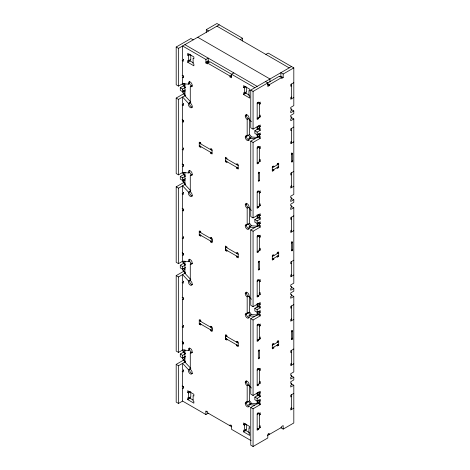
<?xml version="1.0" encoding="UTF-8"?>
<svg xmlns="http://www.w3.org/2000/svg" width="470" height="470" viewBox="0 0 470 470"><rect width="100%" height="100%" fill="white"/><g stroke="black" fill="none" stroke-linecap="round" stroke-linejoin="round"><path stroke-width="0.7" d="M226.622 334.975L225.388 335.68L225.388 338.347L238.202 345.744M291.506 338.77L291.506 339.234A0.817 0.476 -59.5 0 0 292.087 339.563A0.817 0.476 -59.5 0 0 292.663 338.565L292.657 331.168A0.817 0.464 -60.5 0 0 292.087 330.833A0.817 0.464 -60.5 0 0 291.512 331.832M291.506 249.999L291.506 250.463A0.817 0.476 -59.5 0 0 292.087 250.792A0.817 0.476 -59.5 0 0 292.663 249.793L292.657 242.397A0.817 0.464 -60.5 0 0 292.087 242.062A0.817 0.464 -60.5 0 0 291.512 243.061M291.506 161.228L291.506 161.686A0.817 0.476 -59.5 0 0 292.087 162.021A0.817 0.476 -59.5 0 0 292.663 161.022L292.657 153.625A0.817 0.464 -60.5 0 0 292.087 153.291A0.817 0.464 -60.5 0 0 291.512 154.289M292.657 338.106L292.657 338.57L291.506 339.234L291.506 331.838L292.657 331.168L291.506 330.504M292.657 249.335L292.657 249.793L291.506 250.463L291.506 243.061L292.657 242.397L291.506 241.733M292.657 160.558L292.657 161.022L291.506 161.686L291.506 154.289L292.657 153.625L291.506 152.962M280.872 427.782L283.175 429.116L293.815 422.977L293.815 385.247L291.506 383.914M293.815 385.247L290.736 387.022L290.736 385.247L291.506 384.801L291.506 383.027L290.736 383.473L290.736 381.699L293.815 379.919L293.815 377.257L290.736 379.031L290.736 377.257L291.506 376.817L291.506 375.037L290.736 375.483L290.736 373.709L293.815 371.929L293.815 296.476L291.506 295.142M293.815 296.476L290.736 298.25L290.736 296.476L291.506 296.029L291.506 294.255L290.736 294.702L290.736 292.922L293.815 291.147L293.815 288.486L290.736 290.26L290.736 288.486L291.506 288.039L291.506 286.265L290.736 286.712L290.736 284.932L293.815 283.157L293.815 207.705L291.506 206.371M293.815 207.705L290.736 209.479L290.736 207.705L291.506 207.258L291.506 205.484L290.736 205.925L290.736 204.15L293.815 202.376L293.815 199.715L290.736 201.489L290.736 199.715L291.506 199.268L291.506 197.494L290.736 197.935L290.736 196.16L293.815 194.386L293.815 118.928L291.506 117.6M293.815 118.928L290.736 120.708L290.736 118.928L291.506 118.487L291.506 116.713L290.736 117.153L290.736 115.379L293.815 113.605L293.815 110.938L290.736 112.718L290.736 110.938L291.506 110.497L291.506 108.723L290.736 109.163L290.736 107.389L293.815 105.615L293.815 67.886L268.188 53.092L265.879 54.42M183.276 83.325L178.494 86.086L176.185 84.753L176.185 47.024L190.92 38.517L193.229 39.85M206.301 32.301L206.301 29.639L216.934 23.5L242.561 38.293L242.561 40.961M176.185 47.024L178.494 48.357L219.237 24.834M190.797 54.937L190.797 59.602L188.488 60.93L187.718 60.489L187.718 62.263L193.869 65.812L193.869 64.038L193.1 63.597L193.1 58.268L193.869 58.715L193.869 56.935L187.718 53.386L187.718 55.16L189.451 54.162M187.718 55.16L188.488 55.607L190.221 54.608M183.617 59.302L182.595 59.896L182.595 76.469L183.617 75.876M187.718 62.263L190.027 60.93L193.1 62.71M205.913 59.455L208.222 58.121L208.222 61.67L205.913 63.004L205.913 59.455L182.595 45.989L182.595 59.008L183.365 59.455L183.365 61.229L182.131 60.518M240.252 39.627L242.561 38.293M205.913 62.116L208.222 60.783M184.898 85.934L182.595 84.606L182.595 77.356L183.746 76.686M205.913 63.004L207.452 63.891L207.452 63.004L209.761 61.67L254.858 87.714M185.668 89.929L182.595 91.709L180.286 90.375L180.286 87.714L183.365 85.934L185.092 86.932M182.595 83.719L188.523 84.171L189.68 83.507M180.286 87.714L182.595 89.041L185.668 87.267M182.131 104.904L183.365 105.615L183.365 103.841L182.595 103.394L182.595 97.032L188.523 103.424A2.72 1.569 60 0 0 189.757 107.166A2.72 1.569 60 0 0 192.183 106.743A2.72 1.569 60 0 0 190.28 103.118L190.28 86.509L191.437 85.846M189.68 172.279L188.523 172.948L182.595 172.49L178.494 174.858L176.185 173.524L176.185 98.071L183.365 93.924L185.092 94.922M176.185 98.071L178.494 99.399L185.668 95.257M233.849 72.915L231.54 74.248L231.54 77.797L230 76.91L230 76.023L207.452 63.004M230 76.023L231.734 75.024M183.617 103.694L182.595 104.281L182.595 120.855L183.617 120.261M230 76.91L231.734 75.911M188.523 103.424L190.832 102.09L184.898 95.704M182.131 149.29L183.365 150L183.365 148.226L182.595 147.78L182.595 121.742L183.746 121.078M246.662 87.191L246.662 91.856L244.353 93.183L243.583 92.743L243.583 94.517L249.734 98.066L249.734 96.291L248.965 95.851L248.965 90.522L249.734 90.969L249.734 89.188L243.583 85.64L243.583 87.414L245.317 86.415M243.583 87.414L244.353 87.861L246.086 86.862M257.742 126.219L259.475 127.217L260.239 126.771L260.239 124.996L253.066 129.138L250.763 127.805L250.763 90.081L291.506 66.552M243.583 94.517L245.892 93.183L249.582 95.316M250.763 90.081L253.066 91.409L279.333 76.246L281.642 77.579L281.642 78.467L283.175 77.579L283.175 74.025L293.815 67.886M279.844 76.839L280.872 76.246L283.175 77.579M267.612 83.678L269.339 84.676L281.642 77.579M269.339 84.676L269.339 85.563L267.8 86.457L267.8 82.902L265.497 81.569M257.166 103.841L260.239 102.061L260.239 103.841L259.475 104.281M293.815 82.679L290.736 84.459L290.736 86.233L291.506 85.787M183.617 148.079L182.595 148.667L182.595 165.24L183.617 164.647M245.252 116.025L246.403 115.362M200.479 142.334L199.251 143.044L212.064 150.447M200.79 143.932L200.79 143.044L199.251 142.157L199.251 146.599L200.402 145.929M257.166 137.422L251.238 136.97L248.93 138.298A2.72 1.569 60 0 1 247.702 140.618A2.72 1.569 60 0 1 245.27 137.393A2.72 1.569 60 0 1 247.173 135.965L247.173 119.356L248.325 118.687M259.475 115.526L260.239 115.085L260.239 116.86L257.166 118.634M291.506 97.032L290.736 97.478L290.736 99.252L293.815 97.478M258.706 117.747L258.706 118.634L257.166 119.521L257.166 102.948L258.706 102.061L258.706 102.948L257.548 102.284M211.682 148.89L210.525 149.554L210.525 148.667L212.064 149.554L212.064 153.996L210.525 153.108L210.525 152.221M184.898 174.711L182.595 173.377L182.595 166.127L183.746 165.464M210.525 153.108L211.682 152.439M257.742 134.209L259.475 135.207L260.239 134.761L260.239 132.987L257.166 134.761L254.858 133.427L254.858 130.766L257.936 128.992L260.239 130.319L260.239 128.545L259.475 128.992L257.166 127.658M245.252 137.07L246.403 136.406M247.173 135.965L249.476 134.632L249.476 119.468M185.668 178.706L182.595 180.48L180.286 179.146L180.286 176.485L183.365 174.711L185.092 175.709M254.858 130.766L257.166 132.099L260.239 130.319M180.286 176.485L182.595 177.819L185.668 176.038M182.131 193.675L183.365 194.386L183.365 192.612L182.595 192.165L182.595 185.803L188.523 192.195A2.72 1.569 60 0 0 189.757 195.937A2.72 1.569 60 0 0 192.183 195.514A2.72 1.569 60 0 0 190.28 191.889L190.28 175.281L191.437 174.617M257.742 214.99L259.475 215.988L260.239 215.542L260.239 213.768L253.066 217.91L250.763 216.582L250.763 141.123L257.936 136.982L260.239 138.309L260.239 136.535L259.475 136.982L257.166 135.648M189.68 261.05L188.523 261.72L182.595 261.261L178.494 263.629L176.185 262.295L176.185 186.843L183.365 182.701L185.092 183.7M250.763 141.123L253.066 142.457L260.239 138.309M176.185 186.843L178.494 188.17L185.668 184.029M226.928 159.025L226.928 158.137L225.388 157.25L225.388 161.686L226.546 161.022M257.166 148.226L260.239 146.446L260.239 148.226L259.475 148.667M293.815 127.065L290.736 128.845L290.736 130.619L291.506 130.172M183.617 192.465L182.595 193.053L182.595 209.626L183.617 209.033M188.523 192.195L190.832 190.867L184.898 184.475M237.82 163.983L236.668 164.647L236.668 163.76L238.202 164.647L238.202 169.088L236.668 168.201L236.668 167.308M236.668 168.201L237.82 167.532M259.475 159.912L260.239 159.471L260.239 161.245L257.166 163.02M291.506 141.417L290.736 141.864L290.736 143.638L293.815 141.864M258.706 162.132L258.706 163.02L257.166 163.907L257.166 147.339L258.706 146.446L258.706 147.339L257.548 146.669M182.131 238.061L183.365 238.772L183.365 236.998L182.595 236.551L182.595 210.513L183.746 209.849M258.318 173.454L259.475 172.784L259.475 180.18A0.817 0.47 -60 0 1 258.894 181.179A0.817 0.47 -60 0 1 258.318 180.85L258.318 173.454A0.817 0.47 -60 0 1 258.894 172.455A0.817 0.47 -60 0 1 259.475 172.784L258.318 172.12M272.289 167.755L278.692 164.054L277.464 163.343M272.289 170.416L278.692 166.721M273.822 169.529L273.822 170.416L272.289 171.303L272.289 166.868L273.822 165.981L273.822 166.868L272.671 166.204M277.153 164.941L277.153 164.054L278.692 163.166L278.692 167.608L277.153 168.495L277.153 167.608M258.318 180.85L259.475 180.18M257.166 192.612L260.239 190.838L260.239 192.612L259.475 193.053M293.815 171.456L290.736 173.23L290.736 175.005L291.506 174.558M183.617 236.851L182.595 237.444L182.595 254.012L183.617 253.418M245.252 204.797L246.403 204.133M200.479 231.111L199.251 231.822L212.064 239.218L212.064 241.88L199.251 234.483M200.79 232.709L200.79 231.822L199.251 230.929L199.251 235.37L200.402 234.706M257.166 226.199L251.238 225.741L248.93 227.069A2.72 1.569 60 0 1 247.702 229.395A2.72 1.569 60 0 1 245.27 226.164A2.72 1.569 60 0 1 247.173 224.736L247.173 208.128L248.325 207.464M259.475 204.297L260.239 203.857L260.239 205.631L257.166 207.405M291.506 185.803L290.736 186.249L290.736 188.024L293.815 186.249M258.706 206.518L258.706 207.405L257.166 208.292L257.166 191.725L258.706 190.838L258.706 191.725L257.548 191.055M211.682 237.661L210.525 238.331L210.525 237.444L212.064 238.331L212.064 242.767L210.525 241.88L210.525 240.993M184.898 263.482L182.595 262.148L182.595 254.899L183.746 254.235M210.525 241.88L211.682 241.216M257.742 222.98L259.475 223.979L260.239 223.532L260.239 221.758L257.166 223.532L254.858 222.204L254.858 219.537L257.936 217.763L260.239 219.096L260.239 217.316L259.475 217.763L257.166 216.429M245.252 225.847L246.403 225.177M247.173 224.736L249.476 223.403L249.476 208.239M185.668 267.477L182.595 269.251L180.286 267.918L180.286 265.256L183.365 263.482L185.092 264.481M254.858 219.537L257.166 220.871L260.239 219.096M180.286 265.256L182.595 266.59L185.668 264.816M182.131 282.447L183.365 283.157L183.365 281.383L182.595 280.942L182.595 274.58L188.523 280.972A2.72 1.569 60 0 0 189.757 284.714A2.72 1.569 60 0 0 192.183 284.285A2.72 1.569 60 0 0 190.28 280.661L190.28 264.052L191.437 263.388M257.742 303.761L259.475 304.76L260.239 304.313L260.239 302.539L253.066 306.681L250.763 305.353L250.763 229.895L257.936 225.753L260.239 227.086L260.239 225.306L259.475 225.753L257.166 224.419M189.68 349.827L188.523 350.491L182.595 350.032L178.494 352.4L176.185 351.072L176.185 275.614L183.365 271.472L185.092 272.471M250.763 229.895L253.066 231.228L260.239 227.086M176.185 275.614L178.494 276.947L185.668 272.8M226.928 247.796L226.928 246.909L225.388 246.022L225.388 250.463L226.546 249.793M257.166 236.998L260.239 235.223L260.239 236.998L259.475 237.438M293.815 215.842L290.736 217.616L290.736 219.39L291.506 218.95M183.617 281.236L182.595 281.83L182.595 298.397L183.617 297.81M188.523 280.972L190.832 279.638L184.898 273.246M237.82 252.754L236.668 253.418L236.668 252.531L238.202 253.418L238.202 257.86L236.668 256.972L236.668 256.085M236.668 256.972L237.82 256.303M259.475 248.683L260.239 248.242L260.239 250.017L257.166 251.791M291.506 230.194L290.736 230.635L290.736 232.409L293.815 230.635M258.706 250.904L258.706 251.791L257.166 252.678L257.166 236.11L258.706 235.223L258.706 236.11L257.548 235.441M182.131 326.838L183.365 327.543L183.365 325.769L182.595 325.328L182.595 299.284L183.746 298.62M258.318 262.225L259.475 261.555L259.475 268.958A0.817 0.47 -60 0 1 258.894 269.956A0.817 0.47 -60 0 1 258.318 269.621L258.318 262.225A0.817 0.47 -60 0 1 258.894 261.226A0.817 0.47 -60 0 1 259.475 261.555M272.289 256.526L278.692 252.831L277.464 252.12M272.289 259.187L278.692 255.492M273.822 258.3L273.822 259.187L272.289 260.08L272.289 255.639L273.822 254.752L273.822 255.639L272.671 254.975M277.153 253.718L277.153 252.831L278.692 251.938L278.692 256.379L277.153 257.266L277.153 256.379M258.318 269.621L259.475 268.958M257.166 281.383L260.239 279.609L260.239 281.383L259.475 281.83M293.815 260.227L290.736 262.002L290.736 263.776L291.506 263.335M183.617 325.622L182.595 326.215L182.595 342.783L183.617 342.195M245.252 293.574L246.403 292.904M200.479 319.882L199.251 320.593L212.064 327.99L212.064 330.651L199.251 323.254M200.79 321.48L200.79 320.593L199.251 319.706L199.251 324.141L200.402 323.478M257.166 314.971L251.238 314.512L248.93 315.846A2.72 1.569 60 0 1 247.702 318.166A2.72 1.569 60 0 1 245.27 314.935A2.72 1.569 60 0 1 247.173 313.508L247.173 296.899L248.325 296.235M259.475 293.074L260.239 292.628L260.239 294.402L257.166 296.176M291.506 274.58L290.736 275.021L290.736 276.795L293.815 275.021M258.706 295.289L258.706 296.176L257.166 297.063L257.166 280.496L258.706 279.609L258.706 280.496L257.548 279.832M211.682 326.438L210.525 327.102L210.525 326.215L212.064 327.102L212.064 331.538L210.525 330.651L210.525 329.764M184.898 352.253L182.595 350.92L182.595 343.67L183.746 343.006M257.742 311.751L259.475 312.75L260.239 312.303L260.239 310.529L257.166 312.303L254.858 310.976L254.858 308.308L257.936 306.534L260.239 307.868L260.239 306.093L259.475 306.534L257.166 305.206M245.252 314.618L246.403 313.954M247.173 313.508L249.476 312.174L249.476 297.011M185.668 356.248L182.595 358.022L180.286 356.695L180.286 354.028L183.365 352.253L185.092 353.252M254.858 308.308L257.166 309.642L260.239 307.868M180.286 354.028L182.595 355.361L185.668 353.587M182.131 371.224L183.365 371.935L183.365 370.154L182.595 369.714L182.595 363.351L188.523 369.743A2.72 1.569 60 0 0 189.757 373.486A2.72 1.569 60 0 0 192.183 373.062A2.72 1.569 60 0 0 190.28 369.438L190.28 352.829L191.437 352.159M257.742 392.532L259.475 393.531L260.239 393.09L260.239 391.31L253.066 395.458L250.763 394.124L250.763 318.666L257.936 314.524L260.239 315.858L260.239 314.083L259.475 314.524L257.166 313.196M208.222 413.212L205.913 414.54L182.595 401.08L178.494 403.448L176.185 402.114L176.185 364.385L183.365 360.243L185.092 361.242M250.763 318.666L253.066 319.999L260.239 315.858M176.185 364.385L178.494 365.719L185.668 361.577M226.928 336.573L226.928 335.68L225.388 334.793L225.388 339.234L226.546 338.57M257.166 325.769L260.239 323.995L260.239 325.769L259.475 326.215M293.815 304.613L290.736 306.387L290.736 308.161L291.506 307.721M183.617 370.007L182.595 370.601L182.595 387.168L183.617 386.581M188.523 369.743L190.832 368.41L184.898 362.018M237.82 341.526L236.668 342.195L236.668 341.302L238.202 342.195L238.202 346.631L236.668 345.744L236.668 344.857M236.668 345.744L237.82 345.08M259.475 337.46L260.239 337.014L260.239 338.788L257.166 340.562M291.506 318.965L290.736 319.406L290.736 321.18L293.815 319.406M258.706 339.675L258.706 340.562L257.166 341.455L257.166 324.882L258.706 323.995L258.706 324.882L257.548 324.218M182.595 401.08L182.595 388.061L183.746 387.392M258.318 350.996L259.475 350.332L259.475 357.729A0.817 0.47 -60 0 1 258.894 358.728A0.817 0.47 -60 0 1 258.318 358.393L258.318 350.996A0.817 0.47 -60 0 1 258.894 349.997A0.817 0.47 -60 0 1 259.475 350.332M190.797 392.274L190.797 396.939L188.488 398.266L187.718 397.826L187.718 399.6L193.869 403.148L193.869 401.374L193.1 400.934L193.1 395.605L193.869 396.046L193.869 394.271L187.718 390.723L187.718 392.497L189.451 391.498M187.718 392.497L188.488 392.944L190.797 391.61M272.289 345.297L278.692 341.602L277.464 340.891M272.289 347.964L278.692 344.263M273.822 347.077L273.822 347.964L272.289 348.852L272.289 344.41L273.822 343.523L273.822 344.41L272.671 343.746M277.153 342.489L277.153 341.602L278.692 340.715L278.692 345.15L277.153 346.038L277.153 345.15M258.318 358.393L259.475 357.729M187.718 399.6L190.027 398.266L193.1 400.041M257.166 370.154L260.239 368.38L260.239 370.154L259.475 370.601M293.815 348.998L290.736 350.773L290.736 352.547L291.506 352.106M245.252 382.345L246.403 381.675M257.166 403.742L251.238 403.284L248.93 404.617A2.72 1.569 60 0 1 247.702 406.938A2.72 1.569 60 0 1 245.27 403.707A2.72 1.569 60 0 1 247.173 402.279L247.173 385.67L248.325 385.006M205.913 411.879L207.07 411.215M259.475 381.846L260.239 381.399L260.239 383.173L257.166 384.954M291.506 363.351L290.736 363.792L290.736 365.572L293.815 363.792M258.706 384.061L258.706 384.954L257.166 385.841L257.166 369.267L258.706 368.38L258.706 369.267L257.548 368.603M257.936 393.531L257.166 393.978L259.475 395.305L260.239 394.865L260.239 396.639L257.166 398.413L254.858 397.085L254.858 399.747L257.166 401.08L260.239 399.3L260.239 401.08L259.475 401.521L257.742 400.522M254.858 397.085L257.936 395.305L260.239 396.639M245.252 403.389L246.403 402.725M247.173 402.279L249.476 400.951L249.476 385.788M257.936 401.521L257.166 401.968L259.475 403.295L260.239 402.855L260.239 404.629L253.066 408.771L250.763 407.443L250.763 445.166L253.066 446.5L267.8 437.993L267.8 434.445L269.339 433.552L269.339 434.445L268.188 433.775M250.763 407.443L257.936 403.295L260.239 404.629M231.158 425.121L230 425.785L230 424.898L231.54 425.785L231.54 429.339L251.08 440.619M257.166 414.54L260.239 412.766L260.239 414.54L259.475 414.987M293.815 393.384L290.736 395.158L290.736 396.939L291.506 396.492M246.662 424.528L246.662 429.192L244.353 430.52L243.583 430.079L243.583 431.854L249.734 435.402L249.734 433.628L248.965 433.181L248.965 427.859L249.734 428.299L249.734 426.525L243.583 422.977L243.583 424.751L245.317 423.752M243.583 424.751L244.353 425.197L246.086 424.198M243.583 431.854L245.892 430.52L249.582 432.653M259.475 426.231L260.239 425.785L260.239 427.559L257.166 429.339M291.506 407.737L290.736 408.177L290.736 409.957L293.815 408.177M258.706 428.452L258.706 429.339L257.166 430.226L257.166 413.653L258.706 412.766L258.706 413.653L257.548 412.989M267.542 435.478L281.642 427.342L281.642 426.454L283.175 425.567L283.175 429.116M248.93 138.298L254.858 138.756M248.93 227.069L254.858 227.527M248.93 315.846L254.858 316.298M248.93 404.617L254.858 405.075M216.934 26.161L289.197 67.886M206.301 29.639L208.604 30.973M283.175 74.025L280.872 72.691L280.872 76.246M197.711 37.259L269.98 78.984L269.98 81.915M267.612 84.565L269.339 85.563M184.898 44.656L257.166 86.38M291.506 109.61L293.815 110.938M208.222 61.67L209.244 62.263M259.088 103.171L260.239 103.841M259.088 116.19L260.239 116.86M257.548 117.97L258.706 118.634M182.131 75.312L183.365 76.023L183.365 77.797L182.595 77.356M258.512 125.772L260.239 126.771M183.746 83.496L184.898 84.159M183.365 90.375L185.092 91.374M258.512 133.762L260.239 134.761M183.171 91.151L184.898 92.149M184.898 93.924L182.595 92.596L182.595 89.041M259.088 147.556L260.239 148.226M277.541 166.938L278.692 167.608M259.088 160.581L260.239 161.245M272.671 169.752L273.822 170.416M257.548 162.356L258.706 163.02M182.131 119.697L183.365 120.408L183.365 122.182L182.595 121.742M225.388 158.137L238.202 165.534M291.506 198.381L293.815 199.715M199.251 145.712L212.064 153.108M225.388 160.799L238.202 168.201M199.251 146.599L200.79 147.486L200.79 146.599M225.388 161.686L226.928 162.579L226.928 161.686M259.088 191.942L260.239 192.612M259.088 204.967L260.239 205.631M257.548 206.741L258.706 207.405M182.131 164.083L183.365 164.794L183.365 166.574L182.595 166.127M258.512 214.543L260.239 215.542M183.746 172.267L184.898 172.931M183.365 179.146L185.092 180.145M258.512 222.533L260.239 223.532M183.171 179.922L184.898 180.921M184.898 182.701L182.595 181.367L182.595 177.819M259.088 236.334L260.239 236.998M277.541 255.715L278.692 256.379M259.088 249.353L260.239 250.017M272.671 258.524L273.822 259.187M257.548 251.127L258.706 251.791M182.131 208.474L183.365 209.179L183.365 210.959L182.595 210.513M238.202 254.305L225.388 246.909L225.388 249.576L238.202 256.972M291.506 287.152L293.815 288.486M199.251 235.37L200.79 236.257L200.79 235.37M225.388 250.463L226.928 251.35L226.928 250.463M259.088 280.719L260.239 281.383M259.088 293.738L260.239 294.402M257.548 295.512L258.706 296.176M182.131 252.86L183.365 253.571L183.365 255.345L182.595 254.899M258.512 303.315L260.239 304.313M183.746 261.038L184.898 261.708M183.94 268.252L185.092 268.916M258.512 311.305L260.239 312.303M183.171 268.699L184.898 269.698M184.898 271.472L182.595 270.138L182.595 266.59M259.088 325.105L260.239 325.769M277.541 344.487L278.692 345.15M259.088 338.124L260.239 338.788M272.671 347.295L273.822 347.964M257.548 339.898L258.706 340.562M182.131 297.246L183.365 297.957L183.365 299.731L182.595 299.284M225.388 335.68L238.202 343.082M291.506 375.924L293.815 377.257M199.251 324.141L200.79 325.029L200.79 324.141M225.388 339.234L226.928 340.121L226.928 339.234M259.088 369.49L260.239 370.154M259.088 382.51L260.239 383.173M257.548 384.284L258.706 384.954M182.131 341.631L183.365 342.342L183.365 344.116L182.595 343.67M258.512 392.092L260.239 393.09M183.746 349.815L184.898 350.479M183.94 357.024L185.092 357.694M258.512 400.082L260.239 401.08M183.171 357.47L184.898 358.469M184.898 360.243L182.595 358.91L182.595 355.361M259.088 413.876L260.239 414.54M259.088 426.895L260.239 427.559M257.548 428.669L258.706 429.339M182.131 386.017L183.365 386.728L183.365 388.502L182.595 388.061M231.81 426.831L207.452 412.766L207.452 411.879L205.913 410.991L205.913 414.54M251.403 121.712L248.93 119.051A2.72 1.569 60 0 0 247.702 115.303A2.72 1.569 60 0 0 245.27 115.732A2.72 1.569 60 0 0 247.173 119.356M251.403 210.484L248.93 207.822A2.72 1.569 60 0 0 247.702 204.08A2.72 1.569 60 0 0 245.27 204.503A2.72 1.569 60 0 0 247.173 208.128M251.403 299.255L248.93 296.594A2.72 1.569 60 0 0 247.702 292.851A2.72 1.569 60 0 0 245.27 293.274A2.72 1.569 60 0 0 247.173 296.899M251.403 388.026L248.93 385.365A2.72 1.569 60 0 0 247.702 381.622A2.72 1.569 60 0 0 245.27 382.045A2.72 1.569 60 0 0 247.173 385.67M291.506 84.013L291.506 98.806M291.506 128.398L291.506 143.191M291.506 172.784L291.506 187.583M291.506 217.169L291.506 231.969M291.506 261.555L291.506 276.354M291.506 305.947L291.506 320.74M291.506 350.332L291.506 365.125M291.506 394.718L291.506 409.511M259.475 102.507L259.475 117.3M259.475 127.217L259.475 128.992M259.475 135.207L259.475 136.982M259.475 146.893L259.475 161.686M259.475 191.278L259.475 206.077M259.475 215.988L259.475 217.763M259.475 223.979L259.475 225.753M259.475 235.664L259.475 250.463M259.475 280.05L259.475 294.849M259.475 304.76L259.475 306.534M259.475 312.75L259.475 314.524M259.475 324.435L259.475 339.234M259.475 368.827L259.475 383.62M259.475 393.531L259.475 395.305M259.475 401.521L259.475 403.295M259.475 413.212L259.475 428.005M257.936 127.805L257.936 128.992M257.936 135.795L257.936 136.982M257.936 216.582L257.936 217.763M257.936 224.566L257.936 225.753M257.936 305.353L257.936 306.534M257.936 313.343L257.936 314.524M257.936 394.124L257.936 395.305M257.936 402.114L257.936 403.295M257.166 126.477L257.166 129.667M257.166 132.099L257.166 137.733M257.166 214.772L257.166 218.438M257.166 220.871L257.166 226.511M257.166 303.544L257.166 307.944M257.166 309.642L257.166 315.282M257.166 392.791L257.166 395.981M257.166 398.413L257.166 404.053M253.066 91.409L253.066 129.138M253.066 142.457L253.066 217.91M253.066 231.228L253.066 306.681M253.066 319.999L253.066 395.458M253.066 408.771L253.066 446.5M245.892 92.002L245.892 93.183M245.892 429.339L245.892 430.52M244.353 87.861L244.353 93.183M244.353 425.197L244.353 430.52M190.027 59.749L190.027 60.93M190.027 397.085L190.027 398.266M188.488 55.607L188.488 60.93M188.488 392.944L188.488 398.266M184.898 83.542L184.898 96.015M184.898 172.314L184.898 184.786M184.898 261.085L184.898 273.558M184.898 349.856L184.898 362.329M183.365 84.753L183.365 85.934M183.365 92.743L183.365 93.924M183.365 172.931L183.365 174.711M183.365 180.921L183.365 182.701M183.365 262.295L183.365 263.482M183.365 270.285L183.365 271.472M183.365 351.072L183.365 352.253M183.365 359.062L183.365 360.243M178.494 48.357L178.494 86.086M178.494 99.399L178.494 174.858M178.494 188.17L178.494 263.629M178.494 276.947L178.494 352.4M178.494 365.719L178.494 403.448M249.476 400.951A2.72 1.569 60 0 1 251.238 403.284M249.476 312.174A2.72 1.569 60 0 1 251.238 314.512M249.476 223.403A2.72 1.569 60 0 1 251.238 225.741M249.476 134.632A2.72 1.569 60 0 1 251.238 136.97M192.488 86.086A2.72 1.569 60 0 1 190.074 84.412A2.72 1.569 60 0 1 189.827 81.48M188.523 84.171A2.72 1.569 60 0 1 189.757 81.85A2.72 1.569 60 0 1 192.183 85.082A2.72 1.569 60 0 1 190.28 86.509M192.488 107.137A2.72 1.569 60 0 1 189.751 104.769A2.72 1.569 60 0 1 190.638 102.19M188.523 172.948A2.72 1.569 60 0 1 189.757 170.622A2.72 1.569 60 0 1 192.183 173.853A2.72 1.569 60 0 1 190.28 175.281M192.488 174.863A2.72 1.569 60 0 1 190.144 173.301A2.72 1.569 60 0 1 189.727 170.393M192.488 195.908A2.72 1.569 60 0 1 189.751 193.546A2.72 1.569 60 0 1 190.638 190.961M188.523 261.72A2.72 1.569 60 0 1 189.757 259.399A2.72 1.569 60 0 1 192.183 262.624A2.72 1.569 60 0 1 190.28 264.052M192.488 263.635A2.72 1.569 60 0 1 190.144 262.072A2.72 1.569 60 0 1 189.727 259.164M192.488 284.679A2.72 1.569 60 0 1 189.751 282.317A2.72 1.569 60 0 1 190.638 279.738M188.523 350.491A2.72 1.569 60 0 1 189.757 348.17A2.72 1.569 60 0 1 192.183 351.401A2.72 1.569 60 0 1 190.28 352.829M192.488 352.406A2.72 1.569 60 0 1 190.221 350.961A2.72 1.569 60 0 1 189.651 348.094M192.488 373.456A2.72 1.569 60 0 1 189.751 371.089A2.72 1.569 60 0 1 190.638 368.509M249.376 406.297A2.72 1.569 60 0 1 246.897 404.494A2.72 1.569 60 0 1 246.832 401.574M247.796 401.398A2.72 1.569 60 0 1 250.228 404.599M249.376 385.253A2.72 1.569 60 0 1 247.108 383.802A2.72 1.569 60 0 1 246.538 380.941M249.376 317.526A2.72 1.569 60 0 1 247.108 316.081A2.72 1.569 60 0 1 246.538 313.214M247.796 312.62A2.72 1.569 60 0 1 250.228 315.828M249.376 296.482A2.72 1.569 60 0 1 247.108 295.031A2.72 1.569 60 0 1 246.538 292.164M249.376 228.755A2.72 1.569 60 0 1 247.108 227.31A2.72 1.569 60 0 1 246.538 224.443M247.796 223.849A2.72 1.569 60 0 1 250.228 227.057M249.376 207.705A2.72 1.569 60 0 1 247.038 206.142A2.72 1.569 60 0 1 246.621 203.24M249.376 139.984A2.72 1.569 60 0 1 247.108 138.532A2.72 1.569 60 0 1 246.538 135.666M247.796 135.078A2.72 1.569 60 0 1 250.228 138.28M249.376 118.934A2.72 1.569 60 0 1 247.038 117.371A2.72 1.569 60 0 1 246.621 114.463"/></g></svg>
